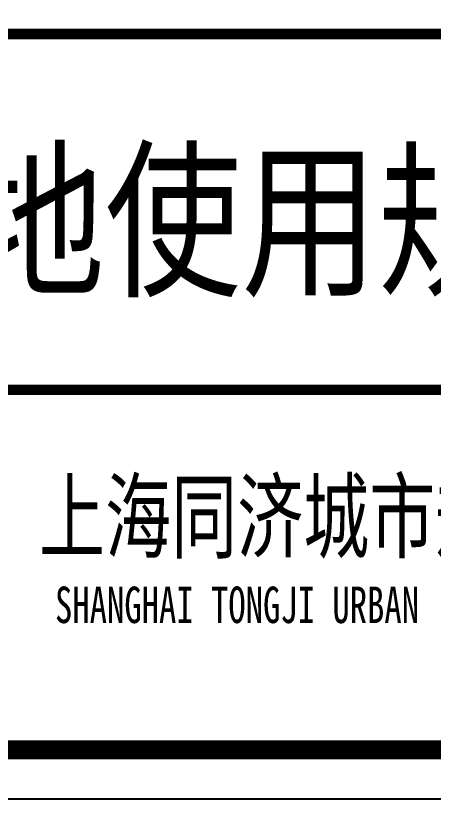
# Model space of a CAD drawing. Extents: x 2442 to 11417, y 1140 to 9206.
# Drawn here: x 9682 to 10010, y 2187 to 2803 of the extents above; entities that cross this region are included whole.
import ezdxf
from ezdxf.enums import TextEntityAlignment as Align

# ---------------------------------------------------------------- set-up
doc = ezdxf.new("R2010")
doc.units = 0
doc.header["$LTSCALE"] = 1000
doc.header["$MEASUREMENT"] = 0
doc.layers.add('DL-ZX', color=1, linetype='Continuous')
doc.layers.add('TK', color=7, linetype='Continuous')
doc.styles.add('HZ', font='', dxfattribs={"width": 0.8})
doc.styles.add('TKZ1', font='simhei.ttf', dxfattribs={"width": 0.85, "height": 15})
doc.styles.get('HZ').set_extended_font_data('SimSun')

msp = doc.modelspace()

# ---------------------------------------------------------------- linework, layer by layer
at = {"layer": 'DL-ZX', "color": 0}
msp.add_lwpolyline([(2441.53, 9205.76), (10646.56, 9205.76), (10646.56, 2187.23), (2441.53, 2187.23)], close=True, dxfattribs=at)
at = {"layer": 'DL-ZX', "color": 7, "const_width": 15}
msp.add_lwpolyline([(10616.1, 9151.6), (2485.33, 9151.6), (2485.33, 2226.17), (10616.1, 2226.17)], close=True, dxfattribs=at)
at = {"layer": 'TK', "const_width": 8.3}
for points in [[(10610.32, 2788.33), (8288.78, 2788.33)], [(10616.1, 2508.83), (9380.94, 2508.83)]]:
    msp.add_lwpolyline(points, dxfattribs=at)

# ---------------------------------------------------------------- texts
at = {"layer": 'TK', "style": 'TKZ1', "width": 0.7}
for s, height, p in [('上海同济城市规划设计研究院', 54.3189, (10037.5, 2410.57)), ('SHANGHAI TONGJI URBAN ', 28.5921, (9862.67, 2339.99))]:
    msp.add_text(s, height=height, dxfattribs=at).set_placement(p, align=Align.MIDDLE)
at = {"layer": 'TK', "linetype": 'Continuous', "insert": (9537.46, 2691), "char_height": 98.315, "width": 10923.8611, "attachment_point": 1, "style": 'HZ'}
msp.add_mtext('土地使用规划图', dxfattribs=at)

doc.saveas('drawing.dxf')
